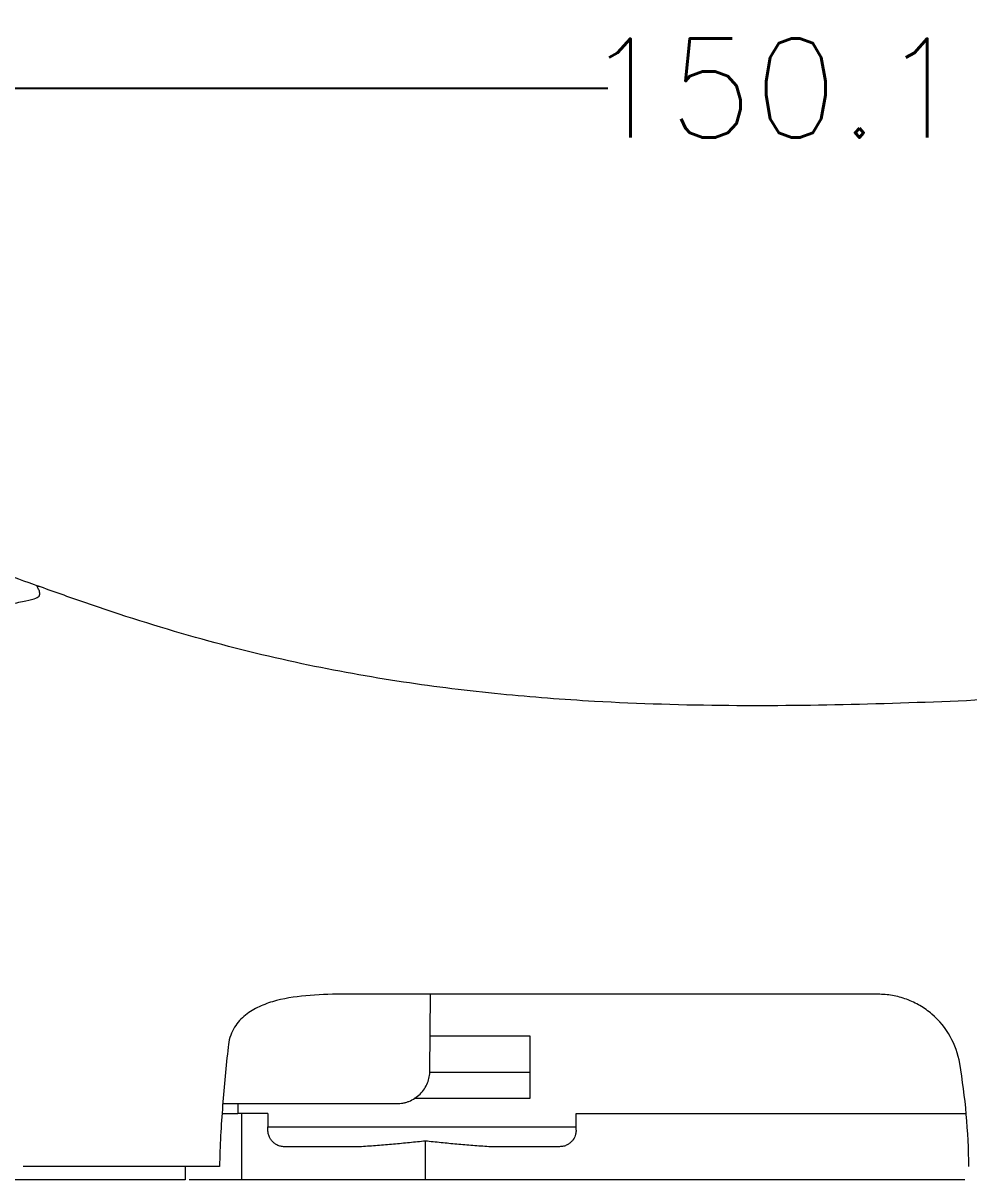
# Model space of a CAD drawing. Header units: inches. Extents: x 1424 to 4050, y 1126 to 1517.
# Drawn here: x 1959.24 to 1987.92, y 1424.42 to 1459.49 of the extents above; entities that cross this region are included whole.
import ezdxf

# ---------------------------------------------------------------- set-up
doc = ezdxf.new("R2010")
doc.units = ezdxf.units.IN
doc.header["$LTSCALE"] = 15
doc.styles.get("Standard").update_dxf_attribs({"font": 'txt', "bigfont": 'gbcbig.shx'})
doc.dimstyles.new('3', dxfattribs={"dimtxt": 3, "dimasz": 1, "dimexe": 0.18, "dimexo": 0.0625, "dimgap": 0.09, "dimtad": 0, "dimdsep": 46, "dimtxsty": 'Standard', "dimcen": 1, "dimclrd": 3, "dimclre": 3, "dimadec": 0, "dimazin": 2, "dimtfac": 1, "dimtofl": 0, "dimtmove": 0, "dimatfit": 3, "dimfxl": 1, "dimtolj": 1, "dimtzin": 0, "dimarcsym": 0})

# ---------------------------------------------------------------- blocks, each defined once
blk = doc.blocks.new('*D219')
at = {"color": 3, "lineweight": -2}
for p, q in [((1908.227, 1424.882), (1908.227, 1457.704)), ((1909.227, 1457.524), (1976.973, 1457.524)), ((2057.399, 1457.524), (1989.653, 1457.524)), ((2058.399, 1424.882), (2058.399, 1457.704))]:
    blk.add_line(p, q, dxfattribs=at)
at = {"color": 3}
for points in [[(1909.227, 1457.691), (1909.227, 1457.358), (1908.227, 1457.524)], [(2057.399, 1457.691), (2057.399, 1457.358), (2058.399, 1457.524)]]:
    blk.add_solid(points, dxfattribs=at)
at = {"layer": 'Defpoints', "color": 0}
for p in [(2058.399, 1457.524), (1908.227, 1424.82), (2058.399, 1424.82)]:
    blk.add_point(p, dxfattribs=at)
at = {"color": 0, "insert": (1983.313, 1457.524), "char_height": 3, "attachment_point": 5}
blk.add_mtext('\\A1;150.17', dxfattribs=at)

msp = doc.modelspace()

# ---------------------------------------------------------------- linework, layer by layer
at = {"color": 7, "linetype": 'Continuous', "lineweight": 15}
for p, q in [((1971.578, 1427.726), (1971.598, 1430.046)), ((1971.587, 1428.79), (1974.604, 1428.79)), ((1971.57, 1427.684), (1974.604, 1427.684)), ((1965.298, 1426.729), (1970.573, 1426.729)), ((1965.281, 1426.428), (1965.748, 1426.428)), ((1965.877, 1424.418), (1965.87, 1426.428)), ((1966.665, 1425.925), (1966.665, 1426.024)), ((1976.011, 1425.925), (1976.011, 1426.023)), ((1971.442, 1424.418), (1971.441, 1425.596)), ((1964.152, 1424.82), (1964.152, 1424.418))]:
    msp.add_line(p, q, dxfattribs=at)
at = {"color": 8, "linetype": 'Continuous', "lineweight": 15}
msp.add_line((1965.751, 1426.729), (1965.748, 1426.428), dxfattribs=at)
at = {"color": 7, "linetype": 'Continuous', "lineweight": 15}
for points, knots in [([(1959.743, 1442.403), (1959.319, 1442.556), (1958.428, 1442.878), (1957.138, 1443.388), (1956.183, 1443.816), (1955.532, 1444.132), (1955.272, 1444.263), (1955.14, 1444.331)], [0, 0, 0, 0, 0.2172116, 0.4566529, 0.7166879, 0.855046, 1, 1, 1, 1]), ([(1959.676, 1442.419), (1959.675, 1442.423), (1959.674, 1442.429), (1959.701, 1442.417), (1959.713, 1442.412)], [0, 0, 0, 0, 0.570769, 1, 1, 1, 1]), ([(2052.607, 1438.843), (2052.539, 1438.849), (2052.041, 1438.897), (2051.192, 1438.976), (2050.142, 1439.074), (2049.285, 1439.153), (2048.597, 1439.216), (2047.946, 1439.275), (2047.273, 1439.336), (2046.472, 1439.406), (2045.556, 1439.484), (2044.563, 1439.566), (2042.903, 1439.698), (2040.561, 1439.868), (2036.934, 1440.092), (2032.598, 1440.298), (2027.582, 1440.445), (2022.489, 1440.5), (2018.335, 1440.468), (2015.137, 1440.405), (2012.9, 1440.343), (2010.659, 1440.266), (2008.313, 1440.168), (2005.758, 1440.043), (2002.903, 1439.881), (1999.739, 1439.678), (1996.307, 1439.442), (1992.56, 1439.196), (1988.645, 1438.972), (1984.62, 1438.817), (1980.608, 1438.77), (1976.977, 1438.877), (1973.684, 1439.128), (1970.721, 1439.493), (1967.625, 1440.047), (1964.394, 1440.849), (1961.735, 1441.693), (1960.155, 1442.259), (1959.679, 1442.429)], [0, 0, 0, 0, 0.002252, 0.016638, 0.02825, 0.037099, 0.045001, 0.050868, 0.058071, 0.066619, 0.076519, 0.087343, 0.098347, 0.12949, 0.161959, 0.213801, 0.267616, 0.321942, 0.376402, 0.400579, 0.424536, 0.448329, 0.472822, 0.500358, 0.530877, 0.565203, 0.602886, 0.642284, 0.686959, 0.730083, 0.772629, 0.816243, 0.846613, 0.878221, 0.911388, 0.946577, 0.983904, 1, 1, 1, 1]), ([(1968.899, 1430.046), (1968.528, 1430.046), (1968.166, 1430.034), (1967.466, 1429.967), (1967.128, 1429.914), (1966.646, 1429.772), (1966.491, 1429.715), (1966.198, 1429.57), (1966.06, 1429.483), (1965.876, 1429.323), (1965.818, 1429.265), (1965.712, 1429.136), (1965.662, 1429.064), (1965.578, 1428.909), (1965.542, 1428.825), (1965.486, 1428.644), (1965.466, 1428.546), (1965.456, 1428.444)], [0, 0, 0, 0, 0.25, 0.25, 0.5, 0.5, 0.625, 0.625, 0.75, 0.75, 0.8125, 0.8125, 0.875, 0.875, 0.9375, 0.9375, 1, 1, 1, 1]), ([(1985.165, 1430.046), (1982.327, 1430.046), (1979.528, 1430.046), (1975.439, 1430.046), (1974.094, 1430.046), (1971.455, 1430.046), (1970.16, 1430.046), (1968.899, 1430.046)], [0, 0, 0, 0, 0.5, 0.5, 0.75, 0.75, 1, 1, 1, 1]), ([(1987.643, 1427.95), (1987.594, 1428.237), (1987.499, 1428.509), (1987.211, 1429.021), (1987.026, 1429.247), (1986.685, 1429.539), (1986.564, 1429.626), (1986.308, 1429.776), (1986.171, 1429.84), (1985.889, 1429.944), (1985.746, 1429.982), (1985.457, 1430.033), (1985.31, 1430.046), (1985.165, 1430.046)], [0, 0, 0, 0, 0.25, 0.25, 0.5, 0.5, 0.625, 0.625, 0.75, 0.75, 0.875, 0.875, 1, 1, 1, 1]), ([(1965.456, 1428.444), (1965.4, 1427.865), (1965.341, 1427.275), (1965.244, 1426.068), (1965.207, 1425.452), (1965.2, 1424.82)], [0, 0, 0, 0, 0.5, 0.5, 1, 1, 1, 1]), ([(1970.573, 1426.729), (1970.604, 1426.73), (1970.667, 1426.732), (1970.76, 1426.745), (1970.852, 1426.767), (1970.976, 1426.809), (1971.126, 1426.886), (1971.285, 1427.016), (1971.416, 1427.174), (1971.508, 1427.351), (1971.566, 1427.537), (1971.574, 1427.663), (1971.578, 1427.726)], [0, 0, 0, 0, 0.060283, 0.120075, 0.179908, 0.240316, 0.370048, 0.500123, 0.629857, 0.759934, 0.879883, 1, 1, 1, 1]), ([(1974.604, 1426.88), (1973.514, 1426.88), (1972.341, 1426.88), (1971.179, 1426.88), (1971.098, 1426.88)], [0, 0, 0, 0, 0.930283, 1, 1, 1, 1]), ([(1966.665, 1426.428), (1966.513, 1426.428), (1966.207, 1426.428), (1965.902, 1426.428), (1965.748, 1426.428)], [0, 0, 0, 0, 0.49521, 1, 1, 1, 1]), ([(1976.011, 1426.428), (1977.123, 1426.428), (1979.348, 1426.428), (1982.666, 1426.428), (1985.507, 1426.428), (1987.208, 1426.428), (1987.837, 1426.428)], [0, 0, 0, 0, 0.275376, 0.550778, 0.833925, 1, 1, 1, 1]), ([(1966.665, 1426.024), (1968.205, 1426.024), (1969.759, 1426.025), (1972.881, 1426.023), (1974.448, 1426.023), (1976.011, 1426.023)], [0, 0, 0, 0, 0.5, 0.5, 1, 1, 1, 1]), ([(1967.167, 1425.423), (1967.148, 1425.423), (1967.109, 1425.425), (1967.05, 1425.435), (1966.993, 1425.452), (1966.925, 1425.483), (1966.847, 1425.533), (1966.774, 1425.606), (1966.716, 1425.695), (1966.673, 1425.803), (1966.668, 1425.882), (1966.665, 1425.925)], [0, 0, 0, 0, 0.0619067, 0.1236976, 0.1863535, 0.2508155, 0.3683659, 0.5011738, 0.6354439, 0.8015114, 1, 1, 1, 1]), ([(1976.011, 1425.925), (1976.01, 1425.904), (1976.009, 1425.864), (1975.998, 1425.809), (1975.973, 1425.722), (1975.922, 1425.627), (1975.829, 1425.533), (1975.738, 1425.474), (1975.63, 1425.431), (1975.548, 1425.426), (1975.509, 1425.423)], [0, 0, 0, 0, 0.098058, 0.181448, 0.250177, 0.499538, 0.632707, 0.749649, 0.878771, 1, 1, 1, 1]), ([(1971.441, 1425.596), (1971.28, 1425.578), (1970.959, 1425.543), (1970.475, 1425.497), (1969.99, 1425.456), (1969.665, 1425.434), (1969.503, 1425.423)], [0, 0, 0, 0, 0.248969, 0.498599, 0.74893, 1, 1, 1, 1]), ([(1973.362, 1425.423), (1973.2, 1425.434), (1972.878, 1425.456), (1972.396, 1425.497), (1971.917, 1425.543), (1971.599, 1425.578), (1971.441, 1425.596)], [0, 0, 0, 0, 0.251753, 0.50231, 0.751713, 1, 1, 1, 1]), ([(1969.503, 1425.423), (1969.313, 1425.423), (1968.931, 1425.423), (1968.353, 1425.423), (1967.763, 1425.423), (1967.367, 1425.423), (1967.167, 1425.423)], [0, 0, 0, 0, 0.241999, 0.489298, 0.741948, 1, 1, 1, 1]), ([(1975.509, 1425.423), (1975.33, 1425.423), (1974.972, 1425.423), (1974.434, 1425.423), (1973.898, 1425.423), (1973.541, 1425.423), (1973.362, 1425.423)], [0, 0, 0, 0, 0.250505, 0.50064, 0.750455, 1, 1, 1, 1]), ([(1965.2, 1424.82), (1964.043, 1424.82), (1962.981, 1424.82), (1961.011, 1424.82), (1960.102, 1424.82), (1959.243, 1424.82)], [0, 0, 0, 0, 0.5, 0.5, 1, 1, 1, 1]), ([(1964.152, 1424.418), (1963.139, 1424.418), (1962.194, 1424.418), (1960.428, 1424.418), (1959.608, 1424.418), (1958.831, 1424.418)], [0, 0, 0, 0, 0.5, 0.5, 1, 1, 1, 1]), ([(1965.877, 1424.418), (1965.523, 1424.418), (1964.97, 1424.418), (1964.461, 1424.418), (1964.276, 1424.418)], [0, 0, 0, 0, 0.637711, 1, 1, 1, 1]), ([(1971.442, 1424.418), (1970.117, 1424.418), (1968.792, 1424.418), (1967.466, 1424.418), (1967.201, 1424.418), (1966.936, 1424.418), (1966.671, 1424.418), (1966.406, 1424.418), (1966.141, 1424.418), (1965.877, 1424.418)], [0.1237919, 0.1237919, 0.1237919, 0.1237919, 0.7424805, 0.7424805, 0.7424805, 0.8662723, 0.8662723, 0.8662723, 0.9900642, 0.9900642, 0.9900642, 0.9900642]), ([(1987.795, 1424.418), (1987.09, 1424.418), (1985.275, 1424.418), (1982.239, 1424.418), (1978.701, 1424.418), (1975.087, 1424.418), (1972.657, 1424.418), (1971.442, 1424.418)], [0, 0, 0, 0, 0.135841, 0.349358, 0.562882, 0.781357, 1, 1, 1, 1])]:
    msp.add_open_spline(points, degree=3, knots=knots, dxfattribs=at)
at = {"color": 8, "linetype": 'Continuous', "lineweight": 15}
msp.add_open_spline([(1957.095, 1434.837), (1957.058, 1435.161), (1956.984, 1435.823), (1956.933, 1436.725), (1956.938, 1437.612), (1957.026, 1438.589), (1957.235, 1439.562), (1957.549, 1440.465), (1957.85, 1441.169), (1958.25, 1441.615), (1958.741, 1441.842), (1959.212, 1441.959), (1959.591, 1442.023), (1959.751, 1442.116), (1959.748, 1442.241), (1959.706, 1442.346), (1959.652, 1442.415), (1959.67, 1442.418), (1959.676, 1442.419)], degree=3, knots=[0, 0, 0, 0, 0.04108, 0.083813, 0.132223, 0.188651, 0.27422, 0.366065, 0.464401, 0.550419, 0.627497, 0.698676, 0.760889, 0.813559, 0.86784, 0.928788, 0.974465, 1, 1, 1, 1], dxfattribs=at)
at = {"color": 7, "linetype": 'Continuous', "lineweight": 15}
for points in [[(1974.604, 1428.79), (1974.604, 1428.167), (1974.604, 1427.529), (1974.604, 1426.88)], [(1987.919, 1424.82), (1987.909, 1425.886), (1987.814, 1426.932), (1987.643, 1427.95)], [(1966.665, 1426.428), (1966.665, 1426.293), (1966.665, 1426.159), (1966.665, 1426.024)], [(1976.011, 1426.023), (1976.011, 1426.158), (1976.011, 1426.293), (1976.011, 1426.428)]]:
    msp.add_open_spline(points, degree=3, dxfattribs=at)

# ---------------------------------------------------------------- dimensions: what is measured, and where the dimension line sits
dim = msp.add_linear_dim(base=(2058.399, 1457.524), p1=(1908.227, 1424.82), p2=(2058.399, 1424.82), dimstyle='3')
dim.commit()
dim.dimension.update_dxf_attribs({"geometry": '*D219', "text_midpoint": (1983.313, 1457.524)})

doc.saveas('drawing.dxf')
